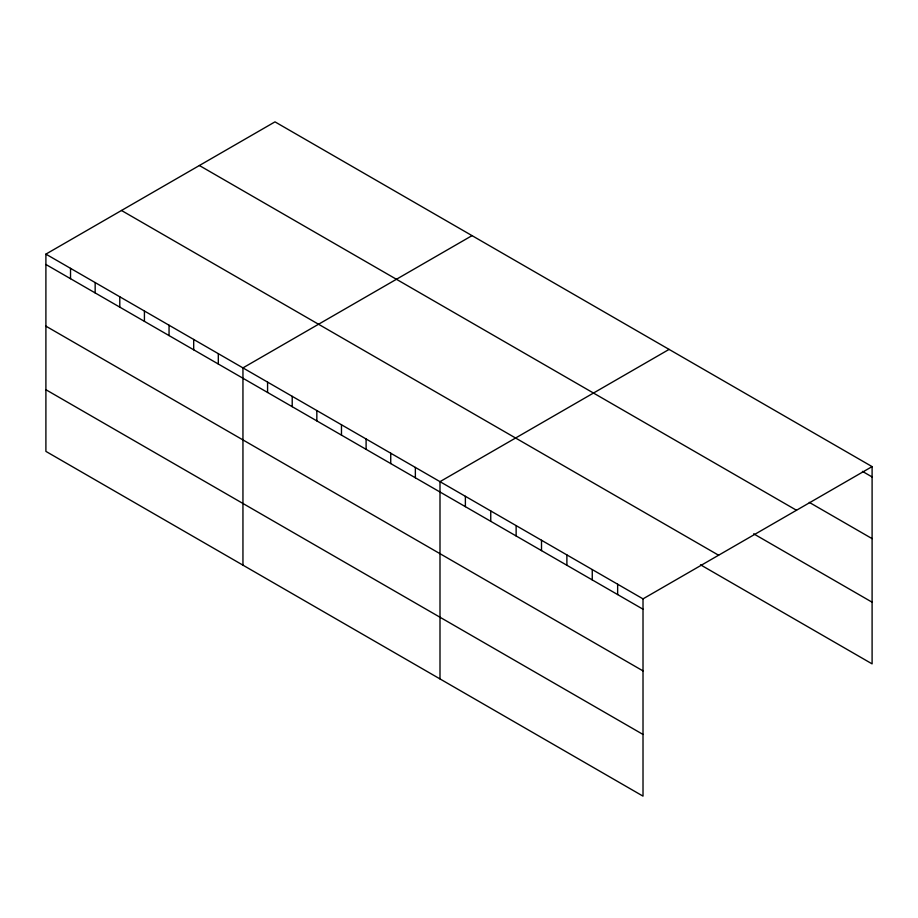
<?xml version="1.0" encoding="UTF-8"?>
<svg xmlns="http://www.w3.org/2000/svg" width="918" height="918" viewBox="0 0 918 918"><rect width="100%" height="100%" fill="white"/><g stroke="black" fill="none" stroke-linecap="round" stroke-linejoin="round"><path stroke-width="1.38" d="M45.9 254.125L643.013 598.869L643.013 796.135L45.9 451.392L45.9 254.125L274.987 121.864L872.1 466.608L872.1 663.875L700.503 564.799M472.036 235.628L242.949 367.889L242.949 565.155M669.084 349.402L439.997 481.652L439.997 678.918M643.013 598.869L872.1 466.608M862.438 471.382L872.1 476.958M809.263 502.364L872.1 538.636M199.39 165.515L796.503 510.259M753.667 533.817L872.1 602.197M121.497 210.486L718.61 555.229M45.9 264.476L643.013 609.219M45.9 326.154L643.013 670.897M45.9 389.714L643.013 734.446M617.642 584.215L617.642 594.566M592.259 569.562L592.259 579.912M566.888 554.92L566.888 565.27M541.505 540.266L541.505 550.616M516.134 525.612L516.134 535.963M490.751 510.959L490.751 521.309M465.38 496.305L465.38 506.656M415.361 467.434L415.361 477.785M390.735 453.217L390.735 463.567M366.098 438.999L366.098 449.35M341.473 424.77L341.473 435.121M316.836 410.553L316.836 420.903M292.211 396.335L292.211 406.685M267.574 382.118L267.574 392.468M218.312 353.671L218.312 364.021M193.687 339.453L193.687 349.804M169.05 325.236L169.05 335.575M144.424 311.007L144.424 321.357M119.788 296.789L119.788 307.14M95.162 282.572L95.162 292.922M70.525 268.343L70.525 278.693"/></g></svg>
